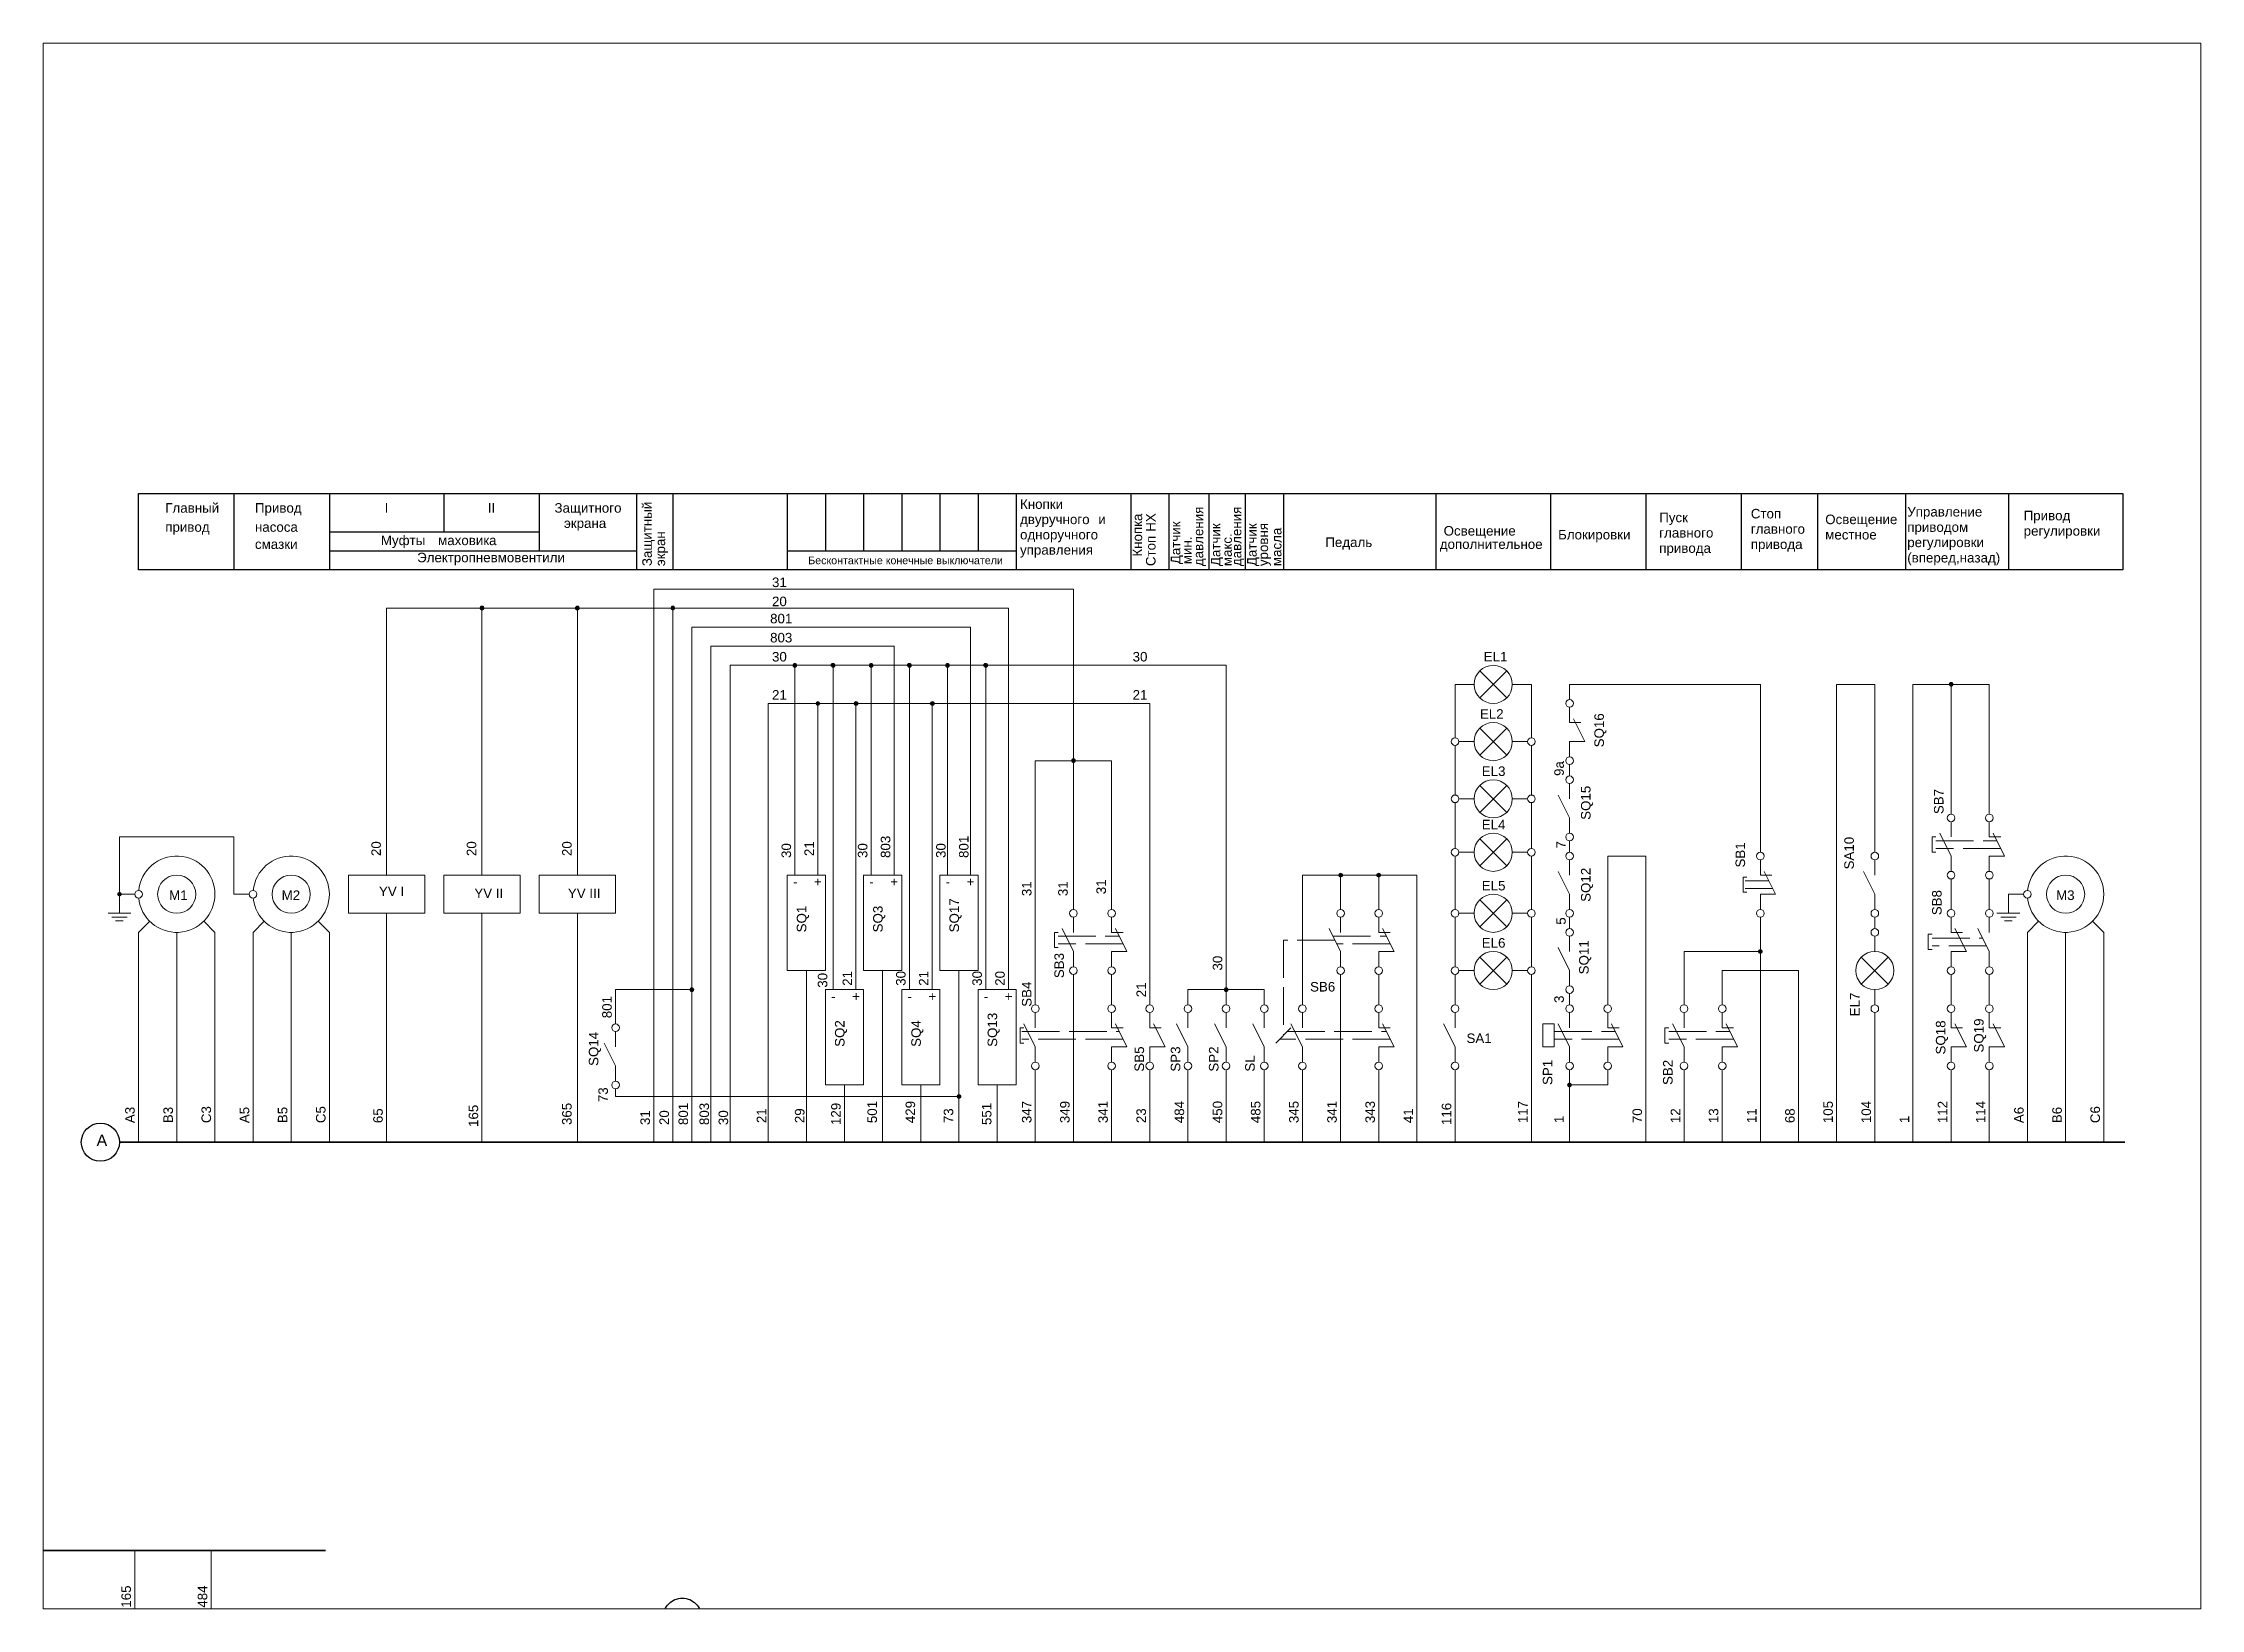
# Paper-space layout 'Лист1' of a CAD drawing. Header units: millimetres. Extents: x 0 to 279, y 0 to 202.
# The model-space entities are those that its viewports show. They can reach past a viewport. Long polylines and large blocks are cut down to what shows.
import ezdxf

# ---------------------------------------------------------------- set-up
doc = ezdxf.new("R2010")
doc.units = ezdxf.units.MM
doc.linetypes.add('ACAD_ISO02W100', pattern=[15, 12, -3])
doc.layers.get('0').update_dxf_attribs({"lineweight": 20})
doc.styles.get("Standard").update_dxf_attribs({"font": 'arial.ttf'})

msp = doc.modelspace()

# ---------------------------------------------------------------- hatches: boundary and pattern name
h = msp.add_hatch(color=256)
h.dxf.hatch_style = 1
h.paths.add_polyline_path([(2327.5, 2442, 1), (2326.5, 2442, 1)])
h = msp.add_hatch(color=256)
h.dxf.hatch_style = 1
h.paths.add_polyline_path([(2352.5, 2442, 1), (2351.5, 2442, 1)])
h = msp.add_hatch(color=256)
h.dxf.hatch_style = 1
h.paths.add_polyline_path([(2377.5, 2442, 1), (2376.5, 2442, 1)])
h = msp.add_hatch(color=256)
h.dxf.hatch_style = 1
h.paths.add_polyline_path([(2409.5, 2427, 1), (2408.5, 2427, 1)])
h = msp.add_hatch(color=256)
h.dxf.hatch_style = 1
h.paths.add_polyline_path([(2419.5, 2427, 1), (2418.5, 2427, 1)])
h = msp.add_hatch(color=256)
h.dxf.hatch_style = 1
h.paths.add_polyline_path([(2429.5, 2427, 1), (2428.5, 2427, 1)])
h = msp.add_hatch(color=256)
h.dxf.hatch_style = 1
h.paths.add_polyline_path([(2439.5, 2427, 1), (2438.5, 2427, 1)])
h = msp.add_hatch(color=256)
h.dxf.hatch_style = 1
h.paths.add_polyline_path([(2449.5, 2427, 1), (2448.5, 2427, 1)])
h = msp.add_hatch(color=256)
h.dxf.hatch_style = 1
h.paths.add_polyline_path([(2459.5, 2427, 1), (2458.5, 2427, 1)])
h = msp.add_hatch(color=256)
h.dxf.hatch_style = 1
h.paths.add_polyline_path([(2712.5, 2422, 1), (2711.5, 2422, 1)])
h = msp.add_hatch(color=256)
h.dxf.hatch_style = 1
h.paths.add_polyline_path([(2415.5, 2417, 1), (2414.5, 2417, 1)])
h = msp.add_hatch(color=256)
h.dxf.hatch_style = 1
h.paths.add_polyline_path([(2425.5, 2417, 1), (2424.5, 2417, 1)])
h = msp.add_hatch(color=256)
h.dxf.hatch_style = 1
h.paths.add_polyline_path([(2445.5, 2417, 1), (2444.5, 2417, 1)])
h = msp.add_hatch(color=256)
h.dxf.hatch_style = 1
h.paths.add_polyline_path([(2482.5, 2402, 1), (2481.5, 2402, 1)])
h = msp.add_hatch(color=256)
h.dxf.hatch_style = 1
h.paths.add_polyline_path([(2552.5, 2372, 1), (2551.5, 2372, 1)])
h = msp.add_hatch(color=256)
h.dxf.hatch_style = 1
h.paths.add_polyline_path([(2562.5, 2372, 1), (2561.5, 2372, 1)])
h = msp.add_hatch(color=256)
h.dxf.hatch_style = 1
h.paths.add_polyline_path([(2232.5, 2367, 1), (2231.5, 2367, 1)])
h = msp.add_hatch(color=256)
h.dxf.hatch_style = 1
h.paths.add_polyline_path([(2662.5, 2352, 1), (2661.5, 2352, 1)])
h = msp.add_hatch(color=256)
h.dxf.hatch_style = 1
h.paths.add_polyline_path([(2382.5, 2342, 1), (2381.5, 2342, 1)])
h = msp.add_hatch(color=256)
h.dxf.hatch_style = 1
h.paths.add_polyline_path([(2522.5, 2342, 1), (2521.5, 2342, 1)])
h = msp.add_hatch(color=256)
h.dxf.hatch_style = 1
h.paths.add_polyline_path([(2452.5, 2314, 1), (2451.5, 2314, 1)])
h = msp.add_hatch(color=256)
h.dxf.hatch_style = 1
h.paths.add_polyline_path([(2612.5, 2317, 1), (2611.5, 2317, 1)])

# ---------------------------------------------------------------- linework, layer by layer
at = {"lineweight": 30}
for p, q in [((2262, 2472), (2262, 2452)), ((2287, 2472), (2287, 2452)), ((2317, 2472), (2317, 2462)), ((2342, 2472), (2342, 2457)), ((2367.5, 2472), (2367.5, 2452)), ((2377, 2472), (2377, 2452)), ((2407, 2472), (2407, 2452)), ((2417, 2472), (2417, 2457)), ((2427, 2472), (2427, 2457)), ((2437, 2472), (2437, 2457)), ((2447, 2472), (2447, 2457)), ((2457, 2472), (2457, 2457)), ((2467, 2472), (2467, 2452)), ((2497, 2472), (2497, 2452)), ((2507, 2472), (2507, 2452)), ((2517.5, 2472), (2517.5, 2452)), ((2527, 2472), (2527, 2452)), ((2537, 2472), (2537, 2452)), ((2577, 2472), (2577, 2452)), ((2607, 2472), (2607, 2452)), ((2632, 2472), (2632, 2452)), ((2657, 2472), (2657, 2452)), ((2677, 2472), (2677, 2452)), ((2700, 2472), (2700, 2452)), ((2727, 2472), (2727, 2452)), ((2287, 2462), (2342, 2462)), ((2287, 2457), (2367.5, 2457)), ((2407, 2457), (2467, 2457))]:
    msp.add_line(p, q, dxfattribs=at)
for p, q in [((2482, 2447), (2372, 2447)), ((2372, 2447), (2372, 2302)), ((2482, 2402), (2482, 2447)), ((2377, 2442), (2302, 2442)), ((2302, 2442), (2302, 2372)), ((2327, 2442), (2327, 2372)), ((2352, 2442), (2352, 2372)), ((2465, 2442), (2377, 2442)), ((2377, 2442), (2377, 2302)), ((2465, 2342), (2465, 2442)), ((2455, 2437), (2382, 2437)), ((2382, 2437), (2382, 2302)), ((2435, 2432), (2387, 2432)), ((2387, 2432), (2387, 2302)), ((2435, 2372), (2435, 2432)), ((2455, 2372), (2455, 2437)), ((2522, 2427), (2392, 2427)), ((2392, 2427), (2392, 2302)), ((2409, 2372), (2409, 2427)), ((2419, 2342), (2419, 2427)), ((2429, 2372), (2429, 2427)), ((2439, 2342), (2439, 2427)), ((2449, 2372), (2449, 2427)), ((2459, 2342), (2459, 2427)), ((2522, 2427), (2522, 2342)), ((2582, 2422), (2587, 2422)), ((2582, 2422), (2582, 2408)), ((2588.46, 2425.54), (2595.54, 2418.46)), ((2595.54, 2425.54), (2588.46, 2418.46)), ((2597, 2422), (2602, 2422)), ((2602, 2422), (2602, 2408)), ((2612, 2422), (2612, 2418)), ((2612, 2422), (2662, 2422)), ((2662, 2422), (2662, 2378)), ((2692, 2422), (2682, 2422)), ((2682, 2422), (2682, 2302)), ((2692, 2378), (2692, 2422)), ((2702, 2302), (2702, 2422)), ((2702, 2422), (2722, 2422)), ((2712, 2388), (2712, 2422)), ((2722, 2422), (2722, 2388)), ((2502, 2417), (2402, 2417)), ((2402, 2417), (2402, 2302)), ((2415, 2372), (2415, 2417)), ((2425, 2342), (2425, 2417)), ((2445, 2342), (2445, 2417)), ((2502, 2338), (2502, 2417)), ((2612, 2416), (2612, 2412)), ((2588.46, 2410.54), (2595.54, 2403.46)), ((2595.54, 2410.54), (2588.46, 2403.46)), ((2612, 2412), (2615, 2412)), ((2616, 2407), (2613, 2413)), ((2582, 2406), (2582, 2393)), ((2583, 2407), (2587, 2407)), ((2597, 2407), (2601, 2407)), ((2602, 2406), (2602, 2393)), ((2612, 2403), (2612, 2407)), ((2612, 2407), (2616, 2407)), ((2472, 2338), (2472, 2402)), ((2492, 2402), (2472, 2402)), ((2482, 2363), (2482, 2402)), ((2492, 2363), (2492, 2402)), ((2612, 2401), (2612, 2398)), ((2583, 2392), (2587, 2392)), ((2588.46, 2395.54), (2595.54, 2388.46)), ((2595.54, 2395.54), (2588.46, 2388.46)), ((2597, 2392), (2601, 2392)), ((2612, 2387), (2609, 2393)), ((2612, 2396), (2612, 2392)), ((2582, 2391), (2582, 2379)), ((2602, 2391), (2602, 2379)), ((2612, 2383), (2612, 2387)), ((2262, 2382), (2232, 2382)), ((2232, 2382), (2232, 2362)), ((2262, 2367), (2262, 2382)), ((2588.46, 2381.54), (2595.54, 2374.46)), ((2595.54, 2381.54), (2588.46, 2374.46)), ((2612, 2381), (2612, 2378)), ((2708, 2382), (2707, 2382)), ((2707, 2382), (2707, 2378)), ((2712, 2377), (2709, 2383)), ((2712, 2386), (2712, 2382)), ((2722, 2386), (2722, 2382)), ((2722, 2382), (2725, 2382)), ((2726, 2377), (2723, 2383)), ((2582, 2377), (2582, 2363)), ((2583, 2378), (2587, 2378)), ((2597, 2378), (2601, 2378)), ((2602, 2377), (2602, 2363)), ((2612, 2376), (2612, 2372)), ((2622, 2338), (2622, 2377)), ((2622, 2377), (2632, 2377)), ((2632, 2377), (2632, 2302)), ((2662, 2376), (2662, 2372)), ((2692, 2376), (2692, 2372)), ((2707, 2378), (2708, 2378)), ((2712, 2373), (2712, 2377)), ((2722, 2373), (2722, 2377)), ((2722, 2377), (2726, 2377)), ((2542, 2338), (2542, 2372)), ((2542, 2372), (2572, 2372)), ((2552, 2372), (2552, 2363)), ((2562, 2372), (2562, 2363)), ((2572, 2372), (2572, 2302)), ((2612, 2367), (2609, 2373)), ((2658.5, 2371.5), (2657.5, 2371.5)), ((2657.5, 2371.5), (2657.5, 2367.5)), ((2662, 2372), (2665, 2372)), ((2666, 2367), (2663, 2373)), ((2692, 2367), (2689, 2373)), ((2712, 2371), (2712, 2363)), ((2722, 2371), (2722, 2363)), ((2232, 2367), (2236, 2367)), ((2262, 2367), (2266, 2367)), ((2588.46, 2365.54), (2595.54, 2358.46)), ((2595.54, 2365.54), (2588.46, 2358.46)), ((2612, 2363), (2612, 2367)), ((2657.5, 2367.5), (2658.5, 2367.5)), ((2662, 2363), (2662, 2367)), ((2662, 2367), (2666, 2367)), ((2692, 2363), (2692, 2367)), ((2727, 2367), (2731, 2367)), ((2727, 2367), (2727, 2362)), ((2229, 2362), (2235, 2362)), ((2230, 2361), (2234, 2361)), ((2231, 2360), (2233, 2360)), ((2237, 2357), (2239.93, 2359.93)), ((2254.07, 2359.93), (2257, 2357)), ((2267, 2357), (2269.93, 2359.93)), ((2284.07, 2359.93), (2287, 2357)), ((2302, 2362), (2302, 2302)), ((2327, 2362), (2327, 2302)), ((2352, 2362), (2352, 2302)), ((2482, 2352), (2479, 2358)), ((2482, 2361), (2482, 2357)), ((2492, 2361), (2492, 2357)), ((2496, 2352), (2493, 2358)), ((2552, 2352), (2549, 2358)), ((2552, 2361), (2552, 2357)), ((2562, 2361), (2562, 2357)), ((2566, 2352), (2563, 2358)), ((2582, 2361), (2582, 2348)), ((2583, 2362), (2587, 2362)), ((2597, 2362), (2601, 2362)), ((2602, 2361), (2602, 2348)), ((2612, 2361), (2612, 2358)), ((2662, 2361), (2662, 2302)), ((2692, 2361), (2692, 2358)), ((2712, 2361), (2712, 2357)), ((2716, 2352), (2713, 2358)), ((2722, 2352), (2719, 2358)), ((2722, 2361), (2722, 2357)), ((2724, 2362), (2730, 2362)), ((2725, 2361), (2729, 2361)), ((2726, 2360), (2728, 2360)), ((2732, 2357), (2734.93, 2359.93)), ((2749.07, 2359.93), (2752, 2357)), ((2237, 2357), (2237, 2302)), ((2247, 2357), (2247, 2302)), ((2257, 2357), (2257, 2302)), ((2267, 2357), (2267, 2302)), ((2277, 2357), (2277, 2302)), ((2287, 2357), (2287, 2302)), ((2478, 2357), (2477, 2357)), ((2477, 2357), (2477, 2353)), ((2477, 2353), (2478, 2353)), ((2492, 2357), (2495, 2357)), ((2562, 2357), (2565, 2357)), ((2612, 2347), (2609, 2353)), ((2612, 2356), (2612, 2352)), ((2692, 2356), (2692, 2352)), ((2707, 2356.5), (2706, 2356.5)), ((2706, 2356.5), (2706, 2352.5)), ((2706, 2352.5), (2707, 2352.5)), ((2712, 2357), (2715, 2357)), ((2732, 2357), (2732, 2302)), ((2742, 2357), (2742, 2302)), ((2752, 2357), (2752, 2302)), ((2412, 2347), (2412, 2302)), ((2432, 2347), (2432, 2302)), ((2452, 2302), (2452, 2347)), ((2482, 2348), (2482, 2352)), ((2492, 2348), (2492, 2352)), ((2492, 2352), (2496, 2352)), ((2552, 2348), (2552, 2352)), ((2562, 2348), (2562, 2352)), ((2562, 2352), (2566, 2352)), ((2583, 2347), (2587, 2347)), ((2588.46, 2350.54), (2595.54, 2343.46)), ((2595.54, 2350.54), (2588.46, 2343.46)), ((2597, 2347), (2601, 2347)), ((2612, 2343), (2612, 2347)), ((2642, 2338), (2642, 2352)), ((2642, 2352), (2662, 2352)), ((2652, 2338), (2652, 2347)), ((2652, 2347), (2672, 2347)), ((2672, 2347), (2672, 2302)), ((2688.46, 2350.54), (2695.54, 2343.46)), ((2695.54, 2350.54), (2688.46, 2343.46)), ((2712, 2348), (2712, 2352)), ((2712, 2352), (2716, 2352)), ((2722, 2348), (2722, 2352)), ((2362, 2333), (2362, 2342)), ((2362, 2342), (2382, 2342)), ((2482, 2346), (2482, 2302)), ((2492, 2346), (2492, 2338)), ((2517, 2342), (2512, 2342)), ((2512, 2342), (2512, 2338)), ((2517, 2342), (2522, 2342)), ((2522, 2342), (2522, 2338)), ((2522, 2342), (2532, 2342)), ((2532, 2342), (2532, 2338)), ((2552, 2346), (2552, 2302)), ((2562, 2346), (2562, 2338)), ((2582, 2338), (2582, 2346)), ((2602, 2346), (2602, 2302)), ((2612, 2341), (2612, 2338)), ((2692, 2342), (2692, 2338)), ((2712, 2346), (2712, 2338)), ((2722, 2346), (2722, 2338)), ((2472, 2336), (2472, 2332)), ((2492, 2336), (2492, 2332)), ((2502, 2336), (2502, 2332)), ((2512, 2336), (2512, 2332)), ((2522, 2336), (2522, 2332)), ((2532, 2336), (2532, 2332)), ((2542, 2336), (2542, 2332)), ((2562, 2336), (2562, 2332)), ((2582, 2336), (2582, 2332)), ((2612, 2336), (2612, 2332)), ((2622, 2336), (2622, 2332)), ((2642, 2336), (2642, 2332)), ((2652, 2336), (2652, 2332)), ((2692, 2336), (2692, 2302)), ((2712, 2336), (2712, 2332)), ((2722, 2336), (2722, 2332)), ((2362, 2331), (2362, 2327)), ((2469, 2332), (2468, 2332)), ((2468, 2332), (2468, 2328)), ((2472, 2327), (2469, 2333)), ((2492, 2332), (2495, 2332)), ((2496, 2327), (2493, 2333)), ((2502, 2332), (2505, 2332)), ((2506, 2327), (2503, 2333)), ((2512, 2327), (2509, 2333)), ((2522, 2327), (2519, 2333)), ((2532, 2327), (2529, 2333)), ((2539, 2332), (2535, 2328)), ((2542, 2327), (2539, 2333)), ((2562, 2332), (2565, 2332)), ((2566, 2327), (2563, 2333)), ((2582, 2327), (2579, 2333)), ((2612, 2327), (2609, 2333)), ((2622, 2332), (2625, 2332)), ((2626, 2327), (2623, 2333)), ((2638, 2332), (2637, 2332)), ((2637, 2332), (2637, 2328)), ((2642, 2327), (2639, 2333)), ((2652, 2332), (2655, 2332)), ((2656, 2327), (2653, 2333)), ((2712, 2332), (2715, 2332)), ((2716, 2327), (2713, 2333)), ((2722, 2332), (2725, 2332)), ((2726, 2327), (2723, 2333)), ((2362, 2322), (2359, 2328)), ((2468, 2328), (2469, 2328)), ((2472, 2323), (2472, 2327)), ((2492, 2323), (2492, 2327)), ((2492, 2327), (2496, 2327)), ((2502, 2323), (2502, 2327)), ((2502, 2327), (2506, 2327)), ((2512, 2323), (2512, 2327)), ((2522, 2323), (2522, 2327)), ((2532, 2323), (2532, 2327)), ((2542, 2323), (2542, 2327)), ((2562, 2323), (2562, 2327)), ((2562, 2327), (2566, 2327)), ((2582, 2323), (2582, 2327)), ((2612, 2323), (2612, 2327)), ((2622, 2323), (2622, 2327)), ((2622, 2327), (2626, 2327)), ((2637, 2328), (2638, 2328)), ((2642, 2323), (2642, 2327)), ((2652, 2323), (2652, 2327)), ((2652, 2327), (2656, 2327)), ((2712, 2323), (2712, 2327)), ((2712, 2327), (2716, 2327)), ((2722, 2323), (2722, 2327)), ((2722, 2327), (2726, 2327)), ((2362, 2318), (2362, 2322)), ((2472, 2321), (2472, 2302)), ((2492, 2321), (2492, 2302)), ((2502, 2321), (2502, 2302)), ((2512, 2321), (2512, 2302)), ((2522, 2321), (2522, 2302)), ((2532, 2321), (2532, 2302)), ((2542, 2321), (2542, 2302)), ((2562, 2321), (2562, 2302)), ((2582, 2321), (2582, 2302)), ((2612, 2321), (2612, 2302)), ((2622, 2317), (2622, 2321)), ((2642, 2321), (2642, 2302)), ((2652, 2321), (2652, 2302)), ((2712, 2321), (2712, 2302)), ((2722, 2321), (2722, 2302)), ((2362, 2314), (2362, 2316)), ((2452, 2314), (2362, 2314)), ((2422, 2317), (2422, 2302)), ((2442, 2317), (2442, 2302)), ((2462, 2317), (2462, 2302)), ((2612, 2317), (2622, 2317)), ((2236, 2175), (2236, 2195)), ((2256, 2175), (2256, 2195)), ((2394.5, 2177.5), (2394.5, 2122)), ((2469.5, 2177.5), (2469.5, 2127)), ((2544.5, 2177.5), (2544.5, 2147)), ((2569.5, 2142.5), (2569.5, 2177.5)), ((2589.5, 2142.5), (2589.5, 2177.5))]:
    msp.add_line(p, q)
at = {"linetype": 'ACAD_ISO02W100', "ltscale": 0.2}
for p, q in [((2658, 2370.5), (2664.25, 2370.5)), ((2658, 2368.5), (2665.25, 2368.5)), ((2550.5, 2355), (2537, 2355)), ((2537, 2355), (2537, 2330))]:
    msp.add_line(p, q, dxfattribs=at)
at = {"lineweight": 35}
for p, q in [((2232, 2302), (2757.5, 2302)), ((1936.5, 2195), (2286, 2195)), ((2384.5, 2177.5), (2686, 2177.5)), ((2559.5, 2177.5), (2559.5, 2072)), ((2686, 2177.5), (2686, 2102.5))]:
    msp.add_line(p, q, dxfattribs=at)
at = {"lineweight": 30}
msp.add_lwpolyline([(2237, 2472), (2757, 2472), (2757, 2452), (2237, 2452)], close=True, dxfattribs=at)
at = {"linetype": 'ACAD_ISO02W100', "ltscale": 0.2}
for points in [[(2708, 2381), (2724, 2381)], [(2725, 2379), (2708, 2379)], [(2478, 2356), (2494, 2356)], [(2495, 2354), (2478, 2354)], [(2550, 2356), (2564, 2356)], [(2565, 2354), (2551, 2354)], [(2707, 2355.5), (2720.25, 2355.5)], [(2721.25, 2353.5), (2707, 2353.5)], [(2468.5, 2331), (2494, 2331)], [(2538, 2331), (2564, 2331)], [(2608, 2331), (2624, 2331)], [(2638, 2331), (2654, 2331)], [(2495, 2329), (2468.5, 2329)], [(2565, 2329), (2536, 2329)], [(2625, 2329), (2608, 2329)], [(2655, 2329), (2638, 2329)]]:
    msp.add_lwpolyline(points, dxfattribs=at)
for points in [[(2312, 2372), (2292, 2372), (2292, 2362), (2312, 2362)], [(2337, 2372), (2317, 2372), (2317, 2362), (2337, 2362)], [(2362, 2372), (2342, 2372), (2342, 2362), (2362, 2362)], [(2407, 2372), (2417, 2372), (2417, 2347), (2407, 2347)], [(2427, 2372), (2437, 2372), (2437, 2347), (2427, 2347)], [(2447, 2372), (2457, 2372), (2457, 2347), (2447, 2347)], [(2417, 2342), (2427, 2342), (2427, 2317), (2417, 2317)], [(2437, 2342), (2447, 2342), (2447, 2317), (2437, 2317)], [(2457, 2342), (2467, 2342), (2467, 2317), (2457, 2317)], [(2605, 2333), (2608, 2333), (2608, 2327), (2605, 2327)]]:
    msp.add_lwpolyline(points, close=True)
for centre, radius in [((2327, 2442), 0.5), ((2352, 2442), 0.5), ((2377, 2442), 0.5), ((2409, 2427), 0.5), ((2419, 2427), 0.5), ((2429, 2427), 0.5), ((2439, 2427), 0.5), ((2449, 2427), 0.5), ((2459, 2427), 0.5), ((2592, 2422), 5), ((2712, 2422), 0.5), ((2415, 2417), 0.5), ((2425, 2417), 0.5), ((2445, 2417), 0.5), ((2612, 2417), 1), ((2592, 2407), 5), ((2582, 2407), 1), ((2602, 2407), 1), ((2482, 2402), 0.5), ((2612, 2402), 1), ((2612, 2397), 1), ((2582, 2392), 1), ((2592, 2392), 5), ((2602, 2392), 1), ((2712, 2387), 1), ((2722, 2387), 1), ((2592, 2378), 5), ((2612, 2382), 1), ((2582, 2378), 1), ((2602, 2378), 1), ((2612, 2377), 1), ((2662, 2377), 1), ((2692, 2377), 1), ((2247, 2367), 5), ((2277, 2367), 5), ((2552, 2372), 0.5), ((2562, 2372), 0.5), ((2712, 2372), 1), ((2722, 2372), 1), ((2742, 2367), 5), ((2232, 2367), 0.5), ((2237, 2367), 1), ((2267, 2367), 1), ((2592, 2362), 5), ((2732, 2367), 1), ((2482, 2362), 1), ((2492, 2362), 1), ((2552, 2362), 1), ((2562, 2362), 1), ((2582, 2362), 1), ((2602, 2362), 1), ((2612, 2362), 1), ((2612, 2357), 1), ((2662, 2362), 1), ((2692, 2362), 1), ((2692, 2357), 1), ((2712, 2362), 1), ((2722, 2362), 1), ((2662, 2352), 0.5), ((2482, 2347), 1), ((2492, 2347), 1), ((2552, 2347), 1), ((2562, 2347), 1), ((2582, 2347), 1), ((2592, 2347), 5), ((2602, 2347), 1), ((2692, 2347), 5), ((2712, 2347), 1), ((2722, 2347), 1), ((2382, 2342), 0.5), ((2522, 2342), 0.5), ((2612, 2342), 1), ((2472, 2337), 1), ((2492, 2337), 1), ((2502, 2337), 1), ((2512, 2337), 1), ((2522, 2337), 1), ((2532, 2337), 1), ((2542, 2337), 1), ((2562, 2337), 1), ((2582, 2337), 1), ((2612, 2337), 1), ((2622, 2337), 1), ((2642, 2337), 1), ((2652, 2337), 1), ((2692, 2337), 1), ((2712, 2337), 1), ((2722, 2337), 1), ((2362, 2332), 1), ((2472, 2322), 1), ((2492, 2322), 1), ((2502, 2322), 1), ((2512, 2322), 1), ((2522, 2322), 1), ((2532, 2322), 1), ((2542, 2322), 1), ((2562, 2322), 1), ((2582, 2322), 1), ((2612, 2322), 1), ((2622, 2322), 1), ((2642, 2322), 1), ((2652, 2322), 1), ((2712, 2322), 1), ((2722, 2322), 1), ((2362, 2317), 1), ((2452, 2314), 0.5), ((2612, 2317), 0.5)]:
    msp.add_circle(centre, radius)
at = {"lineweight": 30}
for centre in [(2227, 2302), (2379.5, 2177.5)]:
    msp.add_circle(centre, 5, dxfattribs=at)
for centre in [(2247, 2367), (2277, 2367), (2742, 2367)]:
    msp.add_arc(centre, 10, 185.732, 174.268)

# ---------------------------------------------------------------- texts
for s, height, p in [('Главный ', 2.5, (2244, 2467)), ('Привод', 2.5, (2267.5, 2467)), ('I', 2.5, (2301.5, 2467)), ('II', 2.5, (2328.5, 2467)), ('Защитного', 2.5, (2346, 2467)), ('двуручного', 2.5, (2468, 2464)), ('Кнопки ', 2.5, (2468, 2468)), ('и', 2.5, (2488.5, 2464)), ('Пуск', 2.5, (2635.5, 2464.5)), ('Стоп', 2.5, (2659.5, 2465.5)), ('Освещение', 2.5, (2679, 2464)), ('Управление', 2.5, (2700.5, 2466)), ('Привод', 2.5, (2731, 2465)), ('привод', 2.5, (2244, 2462)), ('насоса', 2.5, (2267.5, 2462)), ('Муфты', 2.5, (2300.5, 2458.5)), ('маховика', 2.5, (2315.5, 2458.5)), ('экрана', 2.5, (2348.5, 2463)), ('одноручного', 2.5, (2468, 2460)), ('Педаль', 2.5, (2548, 2458)), ('Освещение', 2.5, (2579, 2461)), ('Блокировки', 2.5, (2609, 2460)), ('главного', 2.5, (2635.5, 2460.48)), ('главного', 2.5, (2659.5, 2461.48)), ('местное', 2.5, (2679, 2459.98)), ('регулировки', 2.5, (2700.5, 2457.97)), ('приводом', 2.5, (2700.5, 2461.98)), ('регулировки', 2.5, (2731, 2460.98)), ('смазки', 2.5, (2267.5, 2457.5)), ('Электропневмовентили', 2.5, (2310, 2454)), ('Бесконтактные конечные выключатели', 2, (2412.5, 2453.5)), ('управления', 2.5, (2468, 2456)), ('дополнительное', 2.5, (2578, 2457.5)), ('привода', 2.5, (2635.5, 2456.47)), ('привода', 2.5, (2659.5, 2457.47)), ('(вперед,назад)', 2.5, (2700.5, 2453.95))]:
    msp.add_text(s, height=height, dxfattribs=at).set_placement(p)
for s, p in [('Защитный ', (2371.5, 2453)), ('давления', (2516, 2453)), ('давления', (2526, 2453)), ('экран', (2375, 2453)), ('Датчик ', (2510, 2453.5)), ('мин.', (2513, 2453.5)), ('Датчик ', (2520.5, 2453)), ('макс.', (2523.5, 2453)), ('Датчик ', (2530, 2453)), ('уровня', (2533, 2453)), ('масла', (2536.5, 2453))]:
    msp.add_text(s, height=2.5, rotation=90, dxfattribs=at).set_placement(p)
for s, p in [('Кнопка', (2500, 2455.5)), ('НХ', (2503.5, 2462)), ('Стоп', (2503.5, 2453)), ('SQ16', (2621, 2405.5)), ('9a', (2610.5, 2398)), ('SQ15', (2617.5, 2386.5)), ('SB7', (2710, 2388)), ('20', (2300.5, 2377)), ('20', (2325.5, 2377)), ('20', (2350.5, 2377)), ('21', (2414, 2377)), ('803', (2434, 2376.5)), ('801', (2454.5, 2376.5)), ('7', (2611, 2379)), ('SA10', (2686.5, 2373.5)), ('30', (2408, 2376.5)), ('30', (2428, 2376.5)), ('30', (2448.5, 2376.5)), ('SB1', (2658, 2374)), ('31', (2471, 2366.5)), ('31', (2480.5, 2366.5)), ('31', (2490.5, 2367)), ('SQ12', (2617.5, 2365)), ('SQ1', (2412, 2357)), ('SQ3', (2432, 2357)), ('SQ17', (2452, 2357)), ('SB8', (2709.5, 2361.5)), ('5', (2611, 2359)), ('SQ11', (2617, 2346)), ('21', (2424, 2343)), ('30', (2438, 2343)), ('21', (2444, 2343)), ('30', (2458, 2343)), ('20', (2464, 2343)), ('SB3', (2479.5, 2345)), ('30', (2521, 2347)), ('30', (2417.5, 2342.5)), ('SB4', (2471, 2337.5)), ('21', (2501, 2340)), ('EL7', (2688, 2335)), ('801', (2361, 2334.5)), ('SQ13', (2462, 2327)), ('3', (2610.5, 2338.5)), ('SQ14', (2357.5, 2322)), ('SQ2', (2422, 2327)), ('SQ4', (2442, 2327)), ('SQ18', (2710.5, 2325)), ('SQ19', (2720.5, 2325.5)), ('SB5', (2500.5, 2320.5)), ('SP3', (2510, 2320.5)), ('SP2', (2520, 2320.5)), ('SL', (2529.5, 2320.5)), ('SP1', (2607.5, 2317)), ('SB2', (2639, 2317)), ('73', (2360, 2312.5)), ('501', (2430.5, 2307)), ('429', (2440.5, 2307)), ('347', (2471, 2307)), ('349', (2481, 2307)), ('341', (2491, 2307)), ('484', (2511, 2307)), ('450', (2521, 2307)), ('485', (2531, 2307)), ('345', (2541, 2307)), ('341', (2551, 2307)), ('343', (2561, 2307)), ('117', (2601, 2307)), ('105', (2681, 2307)), ('104', (2691, 2307)), ('112', (2711, 2307)), ('114', (2721, 2307)), ('A3', (2236, 2307)), ('B3', (2246, 2307)), ('C3', (2256, 2307)), ('A5', (2266, 2307)), ('B5', (2276, 2307)), ('C5', (2286, 2307)), ('65', (2301, 2307)), ('165', (2326, 2306)), ('365', (2350.5, 2306.5)), ('31', (2371, 2306.5)), ('20', (2376, 2306.5)), ('801', (2381, 2306.5)), ('803', (2386.5, 2306.5)), ('30', (2391.5, 2306.5)), ('21', (2401.5, 2307)), ('29', (2411.5, 2307)), ('129', (2421, 2306.5)), ('73', (2450.5, 2307)), ('551', (2460.5, 2306.5)), ('23', (2501, 2307)), ('41', (2571, 2307)), ('116', (2581, 2306.5)), ('1', (2610.5, 2307)), ('70', (2631, 2307)), ('12', (2641, 2307)), ('13', (2651, 2307)), ('11', (2661, 2307)), ('68', (2671, 2307)), ('1', (2701, 2307)), ('A6', (2731, 2307)), ('B6', (2741, 2307)), ('C6', (2751, 2307)), ('165', (2235, 2180)), ('484', (2255, 2180))]:
    msp.add_text(s, height=2.5, rotation=90).set_placement(p)
for s, height, p in [('31', 2.5, (2403, 2447.5)), ('20', 2.5, (2403, 2442.5)), ('801', 2.5, (2402.5, 2438)), ('803', 2.5, (2402.5, 2433)), ('30', 2.5, (2403, 2428)), ('30', 2.5, (2497.5, 2428)), ('EL1', 2.5, (2589.5, 2428)), ('21', 2.5, (2403, 2418)), ('21', 2.5, (2497.5, 2418)), ('EL2', 2.5, (2588.5, 2413)), ('EL3', 2.5, (2589, 2398)), ('EL4', 2.5, (2589, 2384)), ('-', 2.5, (2408.5, 2369)), ('+', 2.5, (2414, 2369)), ('-', 2.5, (2428.5, 2369)), ('+', 2.5, (2434, 2369)), ('-', 2.5, (2448.5, 2369)), ('+', 2.5, (2454, 2369)), ('EL5', 2.5, (2589, 2368)), ('M1', 2.5, (2245, 2365.5)), ('M2', 2.5, (2274.5, 2365.5)), ('YV I', 2.5, (2300, 2366.5)), ('YV II', 2.5, (2325, 2366)), ('YV III', 2.5, (2349.5, 2366)), ('M3', 2.5, (2739.5, 2365.5)), ('EL6', 2.5, (2589, 2353)), ('+', 2.5, (2424, 2339)), ('+', 2.5, (2444, 2339)), ('+', 2.5, (2464, 2339)), ('SB6', 2.5, (2544, 2341.5)), ('-', 2.5, (2418.5, 2339)), ('-', 2.5, (2438.5, 2339)), ('-', 2.5, (2458.5, 2339)), ('SA1', 2.5, (2585, 2328)), ('A', 3, (2226, 2301)), ('B', 3, (2378.5, 2176.5)), ('102', 2.5, (2395.5, 2174.5))]:
    msp.add_text(s, height=height).set_placement(p)

psp = doc.layouts.new('Лист1')

# ---------------------------------------------------------------- viewports
at = {"layer": '0', "view_target_point": (1065, 2487.5)}
psp.add_viewport(center=(139.38, 101.13), size=(278.7, 202.2693), view_center_point=(1429.71, -102.61), view_height=410.3696, dxfattribs=at)

doc.saveas('drawing.dxf')
